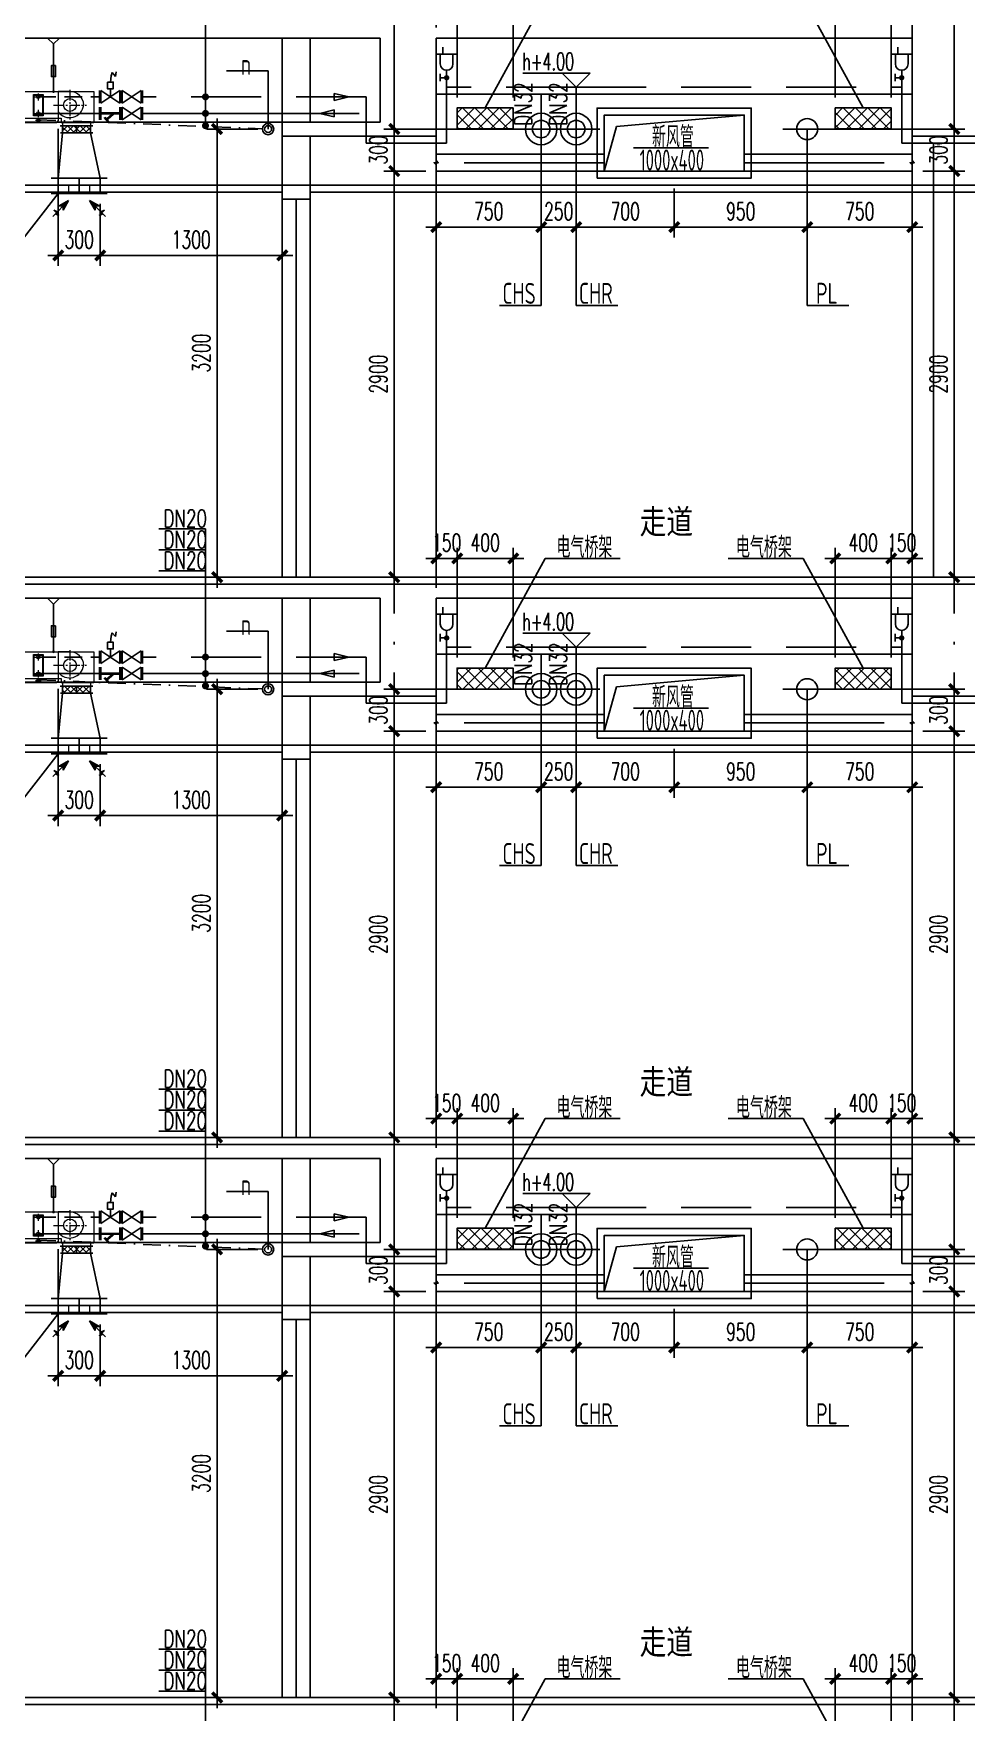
# Model space of a CAD drawing. Extents: x -345393 to -54719, y 203828 to 476815.
# Drawn here: x -246673 to -240010, y 236287 to 248275 of the extents above; entities that cross this region are included whole.
import ezdxf
from ezdxf.enums import TextEntityAlignment as Align

# ---------------------------------------------------------------- set-up
doc = ezdxf.new("R2010")
doc.units = 0
doc.header["$LTSCALE"] = 1000
doc.header["$MEASUREMENT"] = 0
for name, pattern in [('CENTER2', [1.125, 0.75, -0.125, 0.125, -0.125]), ('CHENG_DOTE', [1.42, 1, -0.2, 0.02, -0.2]), ('CONTINOUS', [0]), ('DASH', [0.35, 0.25, -0.1]), ('DASHDOT2', [0.5, 0.25, -0.125, 0, -0.125]), ('DASHED', [0.75, 0.5, -0.25]), ('DOTE', [2.42, 2, -0.2, 0.02, -0.2]), ('HIDDEN2', [0.1875, 0.125, -0.0625])]:
    doc.linetypes.add(name, pattern=pattern)
doc.layers.get('0').update_dxf_attribs({"color": 252, "linetype": 'CONTINUOUS'})
doc.layers.get('Defpoints').update_dxf_attribs({"color": 252, "linetype": 'CONTINUOUS'})
for name, color, linetype in [('A-卫生间', 252, 'CONTINUOUS'), ('A-外窗', 252, 'CONTINUOUS'), ('DIM_SYMB', 252, 'CONTINUOUS'), ('DOTE', 250, 'DOTE'), ('WALL', 252, 'CONTINUOUS'), ('暖通-水-水阀', 3, 'CONTINUOUS'), ('暖通-水-管道-供水', 1, 'CONTINUOUS'), ('暖通-水-管道-凝结水', 40, 'DASHDOT2'), ('暖通-水-管道-回水', 6, 'DASHED'), ('暖通-水-管道-立管', 6, 'CONTINUOUS'), ('暖通-水-管道-管径', 201, 'CONTINUOUS'), ('暖通-风-标注', 160, 'CONTINUOUS'), ('暖通-风-法兰', 2, 'CONTINUOUS'), ('暖通-风-管径', 201, 'CONTINUOUS'), ('暖通-风-装饰吊顶', 74, 'DASH'), ('暖通-风-说明', 3, 'CONTINUOUS'), ('暖通-风-轴线', 5, 'CHENG_DOTE'), ('暖通-风-风管', 4, 'CONTINUOUS')]:
    doc.layers.add(name, color=color, linetype=linetype)
doc.layers.add('暖通-水-设备', color=3, linetype='CONTINUOUS', lineweight=20)
doc.layers.add('暖通-风-风口', color=3, linetype='CONTINUOUS', lineweight=20)
doc.styles.add('HT', font='simhei.ttf')
doc.styles.add('HZ-ZGBZ', font='romanc.shx', dxfattribs={"width": 0.65, "bigfont": '0hztxt.shx'})
doc.styles.add('NT1', font='tjromans.shx', dxfattribs={"width": 0.7, "bigfont": 'hztxt.shx'})
doc.styles.add('NT4', font='tssdeng.shx', dxfattribs={"width": 0.65, "bigfont": 'tssdchn.shx'})
doc.dimstyles.new('暖-标注50', dxfattribs={"dimscale": 0.5, "dimtxt": 250, "dimasz": 1, "dimexe": 150, "dimexo": 150, "dimgap": 100, "dimtad": 1, "dimdec": 0, "dimdsep": 46, "dimtxsty": 'HZ-ZGBZ', "dimblk": '_DIMX', "dimcen": 0.09, "dimclrt": 7, "dimadec": 0, "dimazin": 0, "dimtfac": 1, "dimtdec": 0, "dimtix": 1, "dimtmove": 2, "dimatfit": 3, "dimldrblk": '_DIMX', "dimfxl": 0, "dimtolj": 1, "dimtzin": 0, "dimarcsym": 0})

# ---------------------------------------------------------------- blocks, each defined once
blk = doc.blocks.new('_DIMX')
blk.add_line((-150, 0), (150, 0))
at = {"const_width": 50}
blk.add_lwpolyline([(-70, -70), (70, 70)], dxfattribs=at)
blk = doc.blocks.new('*D314')
at = {"layer": 'Defpoints', "color": 0}
for p in [(-243647, 236527), (-243797, 236243), (-243647, 235744)]:
    blk.add_point(p, dxfattribs=at)
at = {"layer": '暖通-风-标注', "color": 0, "lineweight": -2}
for p, q in [((-243798, 236527), (-243798, 236527)), ((-243797, 236318), (-243797, 236602)), ((-243797, 236527), (-243647, 236527)), ((-243647, 235819), (-243647, 236602)), ((-243647, 236527), (-243646, 236527))]:
    blk.add_line(p, q, dxfattribs=at)
at = {"layer": '暖通-风-标注', "color": 0, "lineweight": -2, "xscale": 0.5, "yscale": 0.5, "zscale": 0.5}
blk.add_blockref('_DIMX', (-243797, 236527), dxfattribs=at)
at = {"layer": '暖通-风-标注', "color": 0, "lineweight": -2, "xscale": 0.5, "yscale": 0.5, "zscale": 0.5, "rotation": 180}
blk.add_blockref('_DIMX', (-243647, 236527), dxfattribs=at)
at = {"layer": '暖通-风-标注', "color": 7, "insert": (-243722, 236639), "char_height": 125, "attachment_point": 5, "style": 'HZ-ZGBZ'}
blk.add_mtext('\\A1;150', dxfattribs=at)
blk = doc.blocks.new('*D315')
at = {"layer": 'Defpoints', "color": 0}
for p in [(-243247, 236527), (-243647, 235744), (-243247, 235744)]:
    blk.add_point(p, dxfattribs=at)
at = {"layer": '暖通-风-标注', "color": 0, "lineweight": -2}
for p, q in [((-243647, 235819), (-243647, 236602)), ((-243647, 236527), (-243248, 236527)), ((-243247, 235819), (-243247, 236602))]:
    blk.add_line(p, q, dxfattribs=at)
at = {"layer": '暖通-风-标注', "color": 0, "lineweight": -2, "xscale": 0.5, "yscale": 0.5, "zscale": 0.5, "rotation": 180}
blk.add_blockref('_DIMX', (-243647, 236527), dxfattribs=at)
at = {"layer": '暖通-风-标注', "color": 0, "lineweight": -2, "xscale": 0.5, "yscale": 0.5, "zscale": 0.5}
blk.add_blockref('_DIMX', (-243247, 236527), dxfattribs=at)
at = {"layer": '暖通-风-标注', "color": 7, "insert": (-243447, 236639), "char_height": 125, "attachment_point": 5, "style": 'HZ-ZGBZ'}
blk.add_mtext('\\A1;400', dxfattribs=at)
blk = doc.blocks.new('*D316')
at = {"layer": 'Defpoints', "color": 0}
for p in [(-240547, 236527), (-240947, 235744), (-240547, 235744)]:
    blk.add_point(p, dxfattribs=at)
at = {"layer": '暖通-风-标注', "color": 0, "lineweight": -2}
for p, q in [((-240947, 235819), (-240947, 236602)), ((-240947, 236527), (-240548, 236527)), ((-240547, 235819), (-240547, 236602))]:
    blk.add_line(p, q, dxfattribs=at)
at = {"layer": '暖通-风-标注', "color": 0, "lineweight": -2, "xscale": 0.5, "yscale": 0.5, "zscale": 0.5, "rotation": 180}
blk.add_blockref('_DIMX', (-240947, 236527), dxfattribs=at)
at = {"layer": '暖通-风-标注', "color": 0, "lineweight": -2, "xscale": 0.5, "yscale": 0.5, "zscale": 0.5}
blk.add_blockref('_DIMX', (-240547, 236527), dxfattribs=at)
at = {"layer": '暖通-风-标注', "color": 7, "insert": (-240747, 236639), "char_height": 125, "attachment_point": 5, "style": 'HZ-ZGBZ'}
blk.add_mtext('\\A1;400', dxfattribs=at)
blk = doc.blocks.new('*D317')
at = {"layer": 'Defpoints', "color": 0}
for p in [(-240397, 236527), (-240397, 235843), (-240547, 235744)]:
    blk.add_point(p, dxfattribs=at)
at = {"layer": '暖通-风-标注', "color": 0, "lineweight": -2}
for p, q in [((-240548, 236527), (-240548, 236527)), ((-240547, 235819), (-240547, 236602)), ((-240547, 236527), (-240397, 236527)), ((-240397, 235918), (-240397, 236602)), ((-240397, 236527), (-240396, 236527))]:
    blk.add_line(p, q, dxfattribs=at)
at = {"layer": '暖通-风-标注', "color": 0, "lineweight": -2, "xscale": 0.5, "yscale": 0.5, "zscale": 0.5}
blk.add_blockref('_DIMX', (-240547, 236527), dxfattribs=at)
at = {"layer": '暖通-风-标注', "color": 0, "lineweight": -2, "xscale": 0.5, "yscale": 0.5, "zscale": 0.5, "rotation": 180}
blk.add_blockref('_DIMX', (-240397, 236527), dxfattribs=at)
at = {"layer": '暖通-风-标注', "color": 7, "insert": (-240472, 236639), "char_height": 125, "attachment_point": 5, "style": 'HZ-ZGBZ'}
blk.add_mtext('\\A1;150', dxfattribs=at)
blk = doc.blocks.new('管道DN125')
at = {"layer": '暖通-水-管道-立管', "color": 10}
for p, q in [((0, 168.75), (0, -168.75)), ((-168.75, 0), (168.75, 0))]:
    blk.add_line(p, q, dxfattribs=at)
at = {"layer": '暖通-水-管道-立管', "color": 251}
blk.add_circle((0, 0), 112.5, dxfattribs=at)
at = {"layer": '暖通-水-管道-立管', "color": 10}
blk.add_circle((0, 0), 62.5, dxfattribs=at)
blk = doc.blocks.new('截止阀1')
at = {"layer": '暖通-水-水阀'}
for p, q in [((100, 0), (-100, 0)), ((100, -20), (-100, -20)), ((100, -320), (-100, -20)), ((-100, -320), (100, -20)), ((-100, -320), (100, -320)), ((-100, -340), (100, -340))]:
    blk.add_line(p, q, dxfattribs=at)
blk = doc.blocks.new('除污器2')
at = {"layer": '暖通-水-水阀'}
for p, q in [((100, 340), (-100, 340)), ((100, 320), (-100, 320)), ((-100, 20), (100, 20)), ((-100, 0), (100, 0)), ((134, 145), (60, 80)), ((140, 137), (66, 73))]:
    blk.add_line(p, q, dxfattribs=at)
at = {"layer": '暖通-水-水阀', "const_width": 40}
for points in [[(0, 320), (0, 20)], [(0, 224), (97, 112)]]:
    blk.add_lwpolyline(points, dxfattribs=at)
blk = doc.blocks.new('dd')
at = {"layer": '暖通-水-水阀'}
for p, q in [((100, 0), (-100, 0)), ((-325, -86), (-400, -79)), ((-387, -139), (-325, -86)), ((-334, -157), (-387, -139)), ((-236, -170), (-334, -157)), ((0, -170), (-130, -170)), ((100, -20), (-100, -20)), ((100, -320), (-100, -20)), ((-100, -320), (100, -20)), ((-100, -320), (100, -320)), ((-100, -340), (100, -340))]:
    blk.add_line(p, q, dxfattribs=at)
blk.add_lwpolyline([(-236, -217), (-130, -217), (-130, -123), (-236, -123)], close=True, dxfattribs=at)
blk = doc.blocks.new('*D695')
at = {"layer": 'Defpoints', "color": 0}
for p in [(-246765, 243643), (-247014, 240393), (-246365, 240393)]:
    blk.add_point(p, dxfattribs=at)
at = {"layer": '暖通-风-标注', "color": 0, "lineweight": -2}
for p, q in [((-246840, 243643), (-247089, 243643)), ((-247014, 243642), (-247014, 240393)), ((-246440, 240393), (-247089, 240393))]:
    blk.add_line(p, q, dxfattribs=at)
at = {"layer": '暖通-风-标注', "color": 0, "lineweight": -2, "xscale": 0.5, "yscale": 0.5, "zscale": 0.5}
for p, rotation in [((-247014, 243643), 90), ((-247014, 240393), 270)]:
    blk.add_blockref('_DIMX', p, dxfattribs=dict(at, rotation=rotation))
at = {"layer": '暖通-风-标注', "color": 7, "insert": (-247126, 242018), "char_height": 125, "attachment_point": 5, "rotation": 90, "style": 'HZ-ZGBZ'}
blk.add_mtext('\\A1;3250', dxfattribs=at)
blk = doc.blocks.new('*D696')
at = {"layer": 'Defpoints', "color": 0}
for p in [(-244997, 243593), (-245362, 240393), (-244897, 240393)]:
    blk.add_point(p, dxfattribs=at)
at = {"layer": '暖通-风-标注', "color": 0, "lineweight": -2}
for p, q in [((-245072, 243593), (-245437, 243593)), ((-245362, 243592), (-245362, 240393)), ((-244972, 240393), (-245437, 240393))]:
    blk.add_line(p, q, dxfattribs=at)
at = {"layer": '暖通-风-标注', "color": 0, "lineweight": -2, "xscale": 0.5, "yscale": 0.5, "zscale": 0.5}
for p, rotation in [((-245362, 243593), 90), ((-245362, 240393), 270)]:
    blk.add_blockref('_DIMX', p, dxfattribs=dict(at, rotation=rotation))
at = {"layer": '暖通-风-标注', "color": 7, "insert": (-245475, 241993), "char_height": 125, "attachment_point": 5, "rotation": 90, "style": 'HZ-ZGBZ'}
blk.add_mtext('\\A1;3200', dxfattribs=at)
blk = doc.blocks.new('箭头')
at = {"color": 3, "linetype": 'CONTINOUS'}
for p, q in [((-317, 0), (381, 0)), ((32, 84), (381, 0)), ((32, 84), (32, -84)), ((32, -84), (381, 0))]:
    blk.add_line(p, q, dxfattribs=at)
blk = doc.blocks.new('*D697')
at = {"layer": 'Defpoints', "color": 0}
for p in [(-243647, 244527), (-243797, 244243), (-243647, 243744)]:
    blk.add_point(p, dxfattribs=at)
at = {"layer": '暖通-风-标注', "color": 0, "lineweight": -2}
for p, q in [((-243797, 244318), (-243797, 244602)), ((-243647, 243819), (-243647, 244602)), ((-243798, 244527), (-243798, 244527)), ((-243797, 244527), (-243647, 244527)), ((-243647, 244527), (-243646, 244527))]:
    blk.add_line(p, q, dxfattribs=at)
at = {"layer": '暖通-风-标注', "color": 0, "lineweight": -2, "xscale": 0.5, "yscale": 0.5, "zscale": 0.5}
blk.add_blockref('_DIMX', (-243797, 244527), dxfattribs=at)
at = {"layer": '暖通-风-标注', "color": 0, "lineweight": -2, "xscale": 0.5, "yscale": 0.5, "zscale": 0.5, "rotation": 180}
blk.add_blockref('_DIMX', (-243647, 244527), dxfattribs=at)
at = {"layer": '暖通-风-标注', "color": 7, "insert": (-243722, 244639), "char_height": 125, "attachment_point": 5, "style": 'HZ-ZGBZ'}
blk.add_mtext('\\A1;150', dxfattribs=at)
blk = doc.blocks.new('*D698')
at = {"layer": 'Defpoints', "color": 0}
for p in [(-243247, 244527), (-243647, 243744), (-243247, 243744)]:
    blk.add_point(p, dxfattribs=at)
at = {"layer": '暖通-风-标注', "color": 0, "lineweight": -2}
for p, q in [((-243647, 243819), (-243647, 244602)), ((-243247, 243819), (-243247, 244602)), ((-243647, 244527), (-243248, 244527))]:
    blk.add_line(p, q, dxfattribs=at)
at = {"layer": '暖通-风-标注', "color": 0, "lineweight": -2, "xscale": 0.5, "yscale": 0.5, "zscale": 0.5, "rotation": 180}
blk.add_blockref('_DIMX', (-243647, 244527), dxfattribs=at)
at = {"layer": '暖通-风-标注', "color": 0, "lineweight": -2, "xscale": 0.5, "yscale": 0.5, "zscale": 0.5}
blk.add_blockref('_DIMX', (-243247, 244527), dxfattribs=at)
at = {"layer": '暖通-风-标注', "color": 7, "insert": (-243447, 244639), "char_height": 125, "attachment_point": 5, "style": 'HZ-ZGBZ'}
blk.add_mtext('\\A1;400', dxfattribs=at)
blk = doc.blocks.new('*D699')
at = {"layer": 'Defpoints', "color": 0}
for p in [(-240547, 244527), (-240947, 243744), (-240547, 243744)]:
    blk.add_point(p, dxfattribs=at)
at = {"layer": '暖通-风-标注', "color": 0, "lineweight": -2}
for p, q in [((-240947, 243819), (-240947, 244602)), ((-240547, 243819), (-240547, 244602)), ((-240947, 244527), (-240548, 244527))]:
    blk.add_line(p, q, dxfattribs=at)
at = {"layer": '暖通-风-标注', "color": 0, "lineweight": -2, "xscale": 0.5, "yscale": 0.5, "zscale": 0.5, "rotation": 180}
blk.add_blockref('_DIMX', (-240947, 244527), dxfattribs=at)
at = {"layer": '暖通-风-标注', "color": 0, "lineweight": -2, "xscale": 0.5, "yscale": 0.5, "zscale": 0.5}
blk.add_blockref('_DIMX', (-240547, 244527), dxfattribs=at)
at = {"layer": '暖通-风-标注', "color": 7, "insert": (-240747, 244639), "char_height": 125, "attachment_point": 5, "style": 'HZ-ZGBZ'}
blk.add_mtext('\\A1;400', dxfattribs=at)
blk = doc.blocks.new('*D700')
at = {"layer": 'Defpoints', "color": 0}
for p in [(-240397, 244527), (-240397, 243843), (-240547, 243744)]:
    blk.add_point(p, dxfattribs=at)
at = {"layer": '暖通-风-标注', "color": 0, "lineweight": -2}
for p, q in [((-240547, 243819), (-240547, 244602)), ((-240397, 243918), (-240397, 244602)), ((-240548, 244527), (-240548, 244527)), ((-240547, 244527), (-240397, 244527)), ((-240397, 244527), (-240396, 244527))]:
    blk.add_line(p, q, dxfattribs=at)
at = {"layer": '暖通-风-标注', "color": 0, "lineweight": -2, "xscale": 0.5, "yscale": 0.5, "zscale": 0.5}
blk.add_blockref('_DIMX', (-240547, 244527), dxfattribs=at)
at = {"layer": '暖通-风-标注', "color": 0, "lineweight": -2, "xscale": 0.5, "yscale": 0.5, "zscale": 0.5, "rotation": 180}
blk.add_blockref('_DIMX', (-240397, 244527), dxfattribs=at)
at = {"layer": '暖通-风-标注', "color": 7, "insert": (-240472, 244639), "char_height": 125, "attachment_point": 5, "style": 'HZ-ZGBZ'}
blk.add_mtext('\\A1;150', dxfattribs=at)
blk = doc.blocks.new('*D701')
at = {"layer": 'Defpoints', "color": 0}
for p in [(-243047, 243424), (-243797, 243293), (-243047, 242893)]:
    blk.add_point(p, dxfattribs=at)
at = {"layer": '暖通-风-标注', "color": 0, "lineweight": -2}
for p, q in [((-243047, 243349), (-243047, 242818)), ((-243797, 243218), (-243797, 242818)), ((-243797, 242893), (-243048, 242893))]:
    blk.add_line(p, q, dxfattribs=at)
at = {"layer": '暖通-风-标注', "color": 0, "lineweight": -2, "xscale": 0.5, "yscale": 0.5, "zscale": 0.5, "rotation": 180}
blk.add_blockref('_DIMX', (-243797, 242893), dxfattribs=at)
at = {"layer": '暖通-风-标注', "color": 0, "lineweight": -2, "xscale": 0.5, "yscale": 0.5, "zscale": 0.5}
blk.add_blockref('_DIMX', (-243047, 242893), dxfattribs=at)
at = {"layer": '暖通-风-标注', "color": 7, "insert": (-243422, 243005), "char_height": 125, "attachment_point": 5, "style": 'HZ-ZGBZ'}
blk.add_mtext('\\A1;750', dxfattribs=at)
blk = doc.blocks.new('*D702')
at = {"layer": 'Defpoints', "color": 0}
for p in [(-243047, 243424), (-242797, 243424), (-242797, 242893)]:
    blk.add_point(p, dxfattribs=at)
at = {"layer": '暖通-风-标注', "color": 0, "lineweight": -2}
for p, q in [((-243047, 243349), (-243047, 242818)), ((-242797, 243349), (-242797, 242818)), ((-243048, 242893), (-243048, 242893)), ((-243047, 242893), (-242797, 242893)), ((-242797, 242893), (-242796, 242893))]:
    blk.add_line(p, q, dxfattribs=at)
at = {"layer": '暖通-风-标注', "color": 0, "lineweight": -2, "xscale": 0.5, "yscale": 0.5, "zscale": 0.5}
blk.add_blockref('_DIMX', (-243047, 242893), dxfattribs=at)
at = {"layer": '暖通-风-标注', "color": 0, "lineweight": -2, "xscale": 0.5, "yscale": 0.5, "zscale": 0.5, "rotation": 180}
blk.add_blockref('_DIMX', (-242797, 242893), dxfattribs=at)
at = {"layer": '暖通-风-标注', "color": 7, "insert": (-242922, 243005), "char_height": 125, "attachment_point": 5, "style": 'HZ-ZGBZ'}
blk.add_mtext('\\A1;250', dxfattribs=at)
blk = doc.blocks.new('*D703')
at = {"layer": 'Defpoints', "color": 0}
for p in [(-242797, 243424), (-242097, 243243), (-242097, 242893)]:
    blk.add_point(p, dxfattribs=at)
at = {"layer": '暖通-风-标注', "color": 0, "lineweight": -2}
for p, q in [((-242797, 243349), (-242797, 242818)), ((-242097, 243168), (-242097, 242818)), ((-242797, 242893), (-242098, 242893))]:
    blk.add_line(p, q, dxfattribs=at)
at = {"layer": '暖通-风-标注', "color": 0, "lineweight": -2, "xscale": 0.5, "yscale": 0.5, "zscale": 0.5, "rotation": 180}
blk.add_blockref('_DIMX', (-242797, 242893), dxfattribs=at)
at = {"layer": '暖通-风-标注', "color": 0, "lineweight": -2, "xscale": 0.5, "yscale": 0.5, "zscale": 0.5}
blk.add_blockref('_DIMX', (-242097, 242893), dxfattribs=at)
at = {"layer": '暖通-风-标注', "color": 7, "insert": (-242447, 243005), "char_height": 125, "attachment_point": 5, "style": 'HZ-ZGBZ'}
blk.add_mtext('\\A1;700', dxfattribs=at)
blk = doc.blocks.new('*D704')
at = {"layer": 'Defpoints', "color": 0}
for p in [(-241147, 243593), (-242097, 243243), (-241147, 242893)]:
    blk.add_point(p, dxfattribs=at)
at = {"layer": '暖通-风-标注', "color": 0, "lineweight": -2}
for p, q in [((-241147, 243518), (-241147, 242818)), ((-242097, 243168), (-242097, 242818)), ((-242097, 242893), (-241148, 242893))]:
    blk.add_line(p, q, dxfattribs=at)
at = {"layer": '暖通-风-标注', "color": 0, "lineweight": -2, "xscale": 0.5, "yscale": 0.5, "zscale": 0.5, "rotation": 180}
blk.add_blockref('_DIMX', (-242097, 242893), dxfattribs=at)
at = {"layer": '暖通-风-标注', "color": 0, "lineweight": -2, "xscale": 0.5, "yscale": 0.5, "zscale": 0.5}
blk.add_blockref('_DIMX', (-241147, 242893), dxfattribs=at)
at = {"layer": '暖通-风-标注', "color": 7, "insert": (-241622, 243005), "char_height": 125, "attachment_point": 5, "style": 'HZ-ZGBZ'}
blk.add_mtext('\\A1;950', dxfattribs=at)
blk = doc.blocks.new('*D706')
at = {"layer": 'Defpoints', "color": 0}
for p in [(-241147, 243593), (-240397, 243493), (-240397, 242893)]:
    blk.add_point(p, dxfattribs=at)
at = {"layer": '暖通-风-标注', "color": 0, "lineweight": -2}
for p, q in [((-241147, 243518), (-241147, 242818)), ((-240397, 243418), (-240397, 242818)), ((-241147, 242893), (-240398, 242893))]:
    blk.add_line(p, q, dxfattribs=at)
at = {"layer": '暖通-风-标注', "color": 0, "lineweight": -2, "xscale": 0.5, "yscale": 0.5, "zscale": 0.5, "rotation": 180}
blk.add_blockref('_DIMX', (-241147, 242893), dxfattribs=at)
at = {"layer": '暖通-风-标注', "color": 0, "lineweight": -2, "xscale": 0.5, "yscale": 0.5, "zscale": 0.5}
blk.add_blockref('_DIMX', (-240397, 242893), dxfattribs=at)
at = {"layer": '暖通-风-标注', "color": 7, "insert": (-240772, 243005), "char_height": 125, "attachment_point": 5, "style": 'HZ-ZGBZ'}
blk.add_mtext('\\A1;750', dxfattribs=at)
blk = doc.blocks.new('*D707')
at = {"layer": 'Defpoints', "color": 0}
for p in [(-243797, 243293), (-244097, 240393), (-243797, 240393)]:
    blk.add_point(p, dxfattribs=at)
at = {"layer": '暖通-风-标注', "color": 0, "lineweight": -2}
for p, q in [((-243872, 243293), (-244172, 243293)), ((-244097, 243292), (-244097, 240393)), ((-243872, 240393), (-244172, 240393))]:
    blk.add_line(p, q, dxfattribs=at)
at = {"layer": '暖通-风-标注', "color": 0, "lineweight": -2, "xscale": 0.5, "yscale": 0.5, "zscale": 0.5}
for p, rotation in [((-244097, 243293), 90), ((-244097, 240393), 270)]:
    blk.add_blockref('_DIMX', p, dxfattribs=dict(at, rotation=rotation))
at = {"layer": '暖通-风-标注', "color": 7, "insert": (-244210, 241843), "char_height": 125, "attachment_point": 5, "rotation": 90, "style": 'HZ-ZGBZ'}
blk.add_mtext('\\A1;2900', dxfattribs=at)
blk = doc.blocks.new('*D708')
at = {"layer": 'Defpoints', "color": 0}
for p in [(-242797, 243593), (-244097, 243293), (-243797, 243293)]:
    blk.add_point(p, dxfattribs=at)
at = {"layer": '暖通-风-标注', "color": 0, "lineweight": -2}
for p, q in [((-242872, 243593), (-244172, 243593)), ((-244097, 243593), (-244097, 243594)), ((-244097, 243593), (-244097, 243293)), ((-243872, 243293), (-244172, 243293)), ((-244097, 243292), (-244097, 243292))]:
    blk.add_line(p, q, dxfattribs=at)
at = {"layer": '暖通-风-标注', "color": 0, "lineweight": -2, "xscale": 0.5, "yscale": 0.5, "zscale": 0.5}
for p, rotation in [((-244097, 243593), 270), ((-244097, 243293), 90)]:
    blk.add_blockref('_DIMX', p, dxfattribs=dict(at, rotation=rotation))
at = {"layer": '暖通-风-标注', "color": 7, "insert": (-244210, 243443), "char_height": 125, "attachment_point": 5, "rotation": 90, "style": 'HZ-ZGBZ'}
blk.add_mtext('\\A1;300', dxfattribs=at)
blk = doc.blocks.new('*D709')
at = {"layer": 'Defpoints', "color": 0}
for p in [(-241397, 243593), (-240397, 243293), (-240097, 243293)]:
    blk.add_point(p, dxfattribs=at)
at = {"layer": '暖通-风-标注', "color": 0, "lineweight": -2}
for p, q in [((-241322, 243593), (-240022, 243593)), ((-240097, 243593), (-240097, 243594)), ((-240097, 243593), (-240097, 243293)), ((-240322, 243293), (-240022, 243293)), ((-240097, 243292), (-240097, 243292))]:
    blk.add_line(p, q, dxfattribs=at)
at = {"layer": '暖通-风-标注', "color": 0, "lineweight": -2, "xscale": 0.5, "yscale": 0.5, "zscale": 0.5}
for p, rotation in [((-240097, 243593), 270), ((-240097, 243293), 90)]:
    blk.add_blockref('_DIMX', p, dxfattribs=dict(at, rotation=rotation))
at = {"layer": '暖通-风-标注', "color": 7, "insert": (-240210, 243443), "char_height": 125, "attachment_point": 5, "rotation": 90, "style": 'HZ-ZGBZ'}
blk.add_mtext('\\A1;300', dxfattribs=at)
blk = doc.blocks.new('*D710')
at = {"layer": 'Defpoints', "color": 0}
for p in [(-240397, 243293), (-240397, 240393), (-240097, 240393)]:
    blk.add_point(p, dxfattribs=at)
at = {"layer": '暖通-风-标注', "color": 0, "lineweight": -2}
for p, q in [((-240322, 243293), (-240022, 243293)), ((-240097, 243292), (-240097, 240393)), ((-240322, 240393), (-240022, 240393))]:
    blk.add_line(p, q, dxfattribs=at)
at = {"layer": '暖通-风-标注', "color": 0, "lineweight": -2, "xscale": 0.5, "yscale": 0.5, "zscale": 0.5}
for p, rotation in [((-240097, 243293), 90), ((-240097, 240393), 270)]:
    blk.add_blockref('_DIMX', p, dxfattribs=dict(at, rotation=rotation))
at = {"layer": '暖通-风-标注', "color": 7, "insert": (-240210, 241843), "char_height": 125, "attachment_point": 5, "rotation": 90, "style": 'HZ-ZGBZ'}
blk.add_mtext('\\A1;2900', dxfattribs=at)
blk = doc.blocks.new('自动排气阀')
for p, q in [((69, 746), (69, 616)), ((-189, 616), (0, 616)), ((-118, 431), (-118, 616)), ((189, 616), (0, 616)), ((0, 314), (0, 0)), ((118, 431), (118, 616)), ((120, 174), (-25, 174)), ((120, 248), (120, 109))]:
    blk.add_line(p, q)
at = {"const_width": 50}
blk.add_lwpolyline([(0, 199, 1), (0, 149, 1)], format="xyb", close=True, dxfattribs=at)
blk.add_arc((0, 431), 118, 180, 0)
blk = doc.blocks.new('fg_baiy01')
for p, q in [((0.5, 0.5), (-0.5, 0.5)), ((-0.5, 0.5), (-0.5, -0.5)), ((0.5, -0.5), (0.5, 0.5)), ((-0.5, 0.25), (0.5, 0.25)), ((-0.5, 0), (0.5, 0)), ((-0.5, -0.25), (0.5, -0.25)), ((-0.5, -0.5), (0.5, -0.5))]:
    blk.add_line(p, q)
blk = doc.blocks.new('A$C76E60354')
at = {"layer": '暖通-风-说明', "color": 95}
for p, q in [((-113, -113), (0, 0)), ((0, 0), (-68, -39)), ((0, 0), (-39, -68)), ((-106, -69), (-81, -81)), ((-69, -106), (-106, -69)), ((-106, -69), (-81, -81)), ((-69, -106), (-94, -94)), ((-40, -39), (-68, -39)), ((-39, -68), (-40, -39))]:
    blk.add_line(p, q, dxfattribs=at)
for points in [[(-68, -39), (-40, -39), (0, 0)], [(-39, -68), (-40, -39), (0, 0)]]:
    blk.add_solid(points, dxfattribs=at)
blk = doc.blocks.new('风机盘管2')
h = blk.add_hatch()
h.set_pattern_fill('ANSI37', color=95, scale=5, style=0)
h.set_pattern_definition([(45, (-10574485.771, -16627846.545), (-11.225320151, 11.225320151), []), (135, (-10574485.771, -16627846.545), (-11.225320151, -11.225320151), [])])
h.paths.add_polyline_path([(-167, -15), (-237, -15), (-237, -75), (-167, -75)])
h.paths.add_polyline_path([(-237, -75), (-237, -135), (-167, -135), (-167, -75)])
for p, q in [((-142, 0), (141, 0)), ((-142, -210), (-142, 0)), ((141, 0), (141, -210)), ((141, 0), (396, 0)), ((226, 0), (141, 0)), ((396, 0), (396, -220)), ((-142, -190), (141, -190)), ((-142, -190), (141, -190)), ((-132, -220), (131, -220)), ((141, -190), (163, -190)), ((163, -190), (163, -220)), ((163, -220), (396, -220)), ((173, -220), (173, -245)), ((373, -220), (373, -245)), ((157, -245), (390, -245))]:
    blk.add_line(p, q)
at = {"color": 3, "linetype": 'CENTER2', "ltscale": 0.1}
for p, q in [((226, 12), (226, -203)), ((-25, -38), (25, -38)), ((0, -13), (0, -63)), ((109, -96), (343, -96)), ((-25, -156), (25, -156)), ((-20, -205), (20, -205)), ((0, -131), (0, -181)), ((0, -185), (0, -225))]:
    blk.add_line(p, q, dxfattribs=at)
for points in [[(-35, -20), (35, -20), (35, -173), (-35, -173)], [(-30, -25), (30, -25), (30, -168), (-30, -168)]]:
    blk.add_lwpolyline(points, close=True)
for centre, radius in [((0, -38), 12.5), ((226, -96), 45.7), ((0, -156), 12.5), ((0, -205), 10)]:
    blk.add_circle(centre, radius)
for centre, radius, start, end in [((226, -99), 98.9, 1.8115, 90), ((223, -84), 102, 216.3406, 353.3695), ((-132, -210), 10, 180, 270), ((131, -210), 10, 270, 0)]:
    blk.add_arc(centre, radius, start, end)
at = {"layer": '暖通-水-设备'}
for p, q in [((-237, -160), (-237, 10)), ((-167, -160), (-167, 10))]:
    blk.add_line(p, q, dxfattribs=at)
at = {"layer": '暖通-风-轴线'}
blk.add_line((-142, -75), (-237, -75), dxfattribs=at)
at = {"layer": '暖通-风-风管'}
for p, q in [((-142, -15), (-237, -15)), ((-142, -135), (-237, -135))]:
    blk.add_line(p, q, dxfattribs=at)
blk = doc.blocks.new('A$C5A12350D')
at = {"layer": '暖通-风-标注'}
h = blk.add_hatch(dxfattribs=at)
h.set_pattern_fill('ANSI37', color=256, scale=250, style=0)
h.set_pattern_definition([(45, (-633792.043, -274273.086), (-22.0970869, 22.0970869), []), (135, (-633792.043, -274273.086), (-22.0970869, -22.0970869), [])])
h.paths.add_polyline_path([(200, -50), (200, 0), (100, 0), (100, -50)])
h.paths.add_polyline_path([(100, -50), (100, 0), (0, 0), (0, -50)])
at = {"layer": '暖通-风-法兰'}
for p, q in [((-16, 0), (216, 0)), ((-16, -50), (216, -50))]:
    blk.add_line(p, q, dxfattribs=at)
at = {"layer": '暖通-风-轴线'}
blk.add_line((100, 0), (100, -50), dxfattribs=at)
at = {"layer": '暖通-风-风管'}
for p, q in [((0, 0), (0, -50)), ((200, 0), (200, -50))]:
    blk.add_line(p, q, dxfattribs=at)
blk = doc.blocks.new('*D717')
at = {"layer": 'Defpoints', "color": 0}
for p in [(-246497, 243670), (-246197, 243133), (-246197, 242691)]:
    blk.add_point(p, dxfattribs=at)
at = {"layer": '暖通-风-标注', "color": 0, "lineweight": -2}
for p, q in [((-246497, 243595), (-246497, 242616)), ((-246197, 243058), (-246197, 242616)), ((-246498, 242691), (-246498, 242691)), ((-246497, 242691), (-246197, 242691)), ((-246197, 242691), (-246196, 242691))]:
    blk.add_line(p, q, dxfattribs=at)
at = {"layer": '暖通-风-标注', "color": 0, "lineweight": -2, "xscale": 0.5, "yscale": 0.5, "zscale": 0.5}
blk.add_blockref('_DIMX', (-246497, 242691), dxfattribs=at)
at = {"layer": '暖通-风-标注', "color": 0, "lineweight": -2, "xscale": 0.5, "yscale": 0.5, "zscale": 0.5, "rotation": 180}
blk.add_blockref('_DIMX', (-246197, 242691), dxfattribs=at)
at = {"layer": '暖通-风-标注', "color": 7, "insert": (-246347, 242803), "char_height": 125, "attachment_point": 5, "style": 'HZ-ZGBZ'}
blk.add_mtext('\\A1;300', dxfattribs=at)
blk = doc.blocks.new('*D718')
at = {"layer": 'Defpoints', "color": 0}
for p in [(-246197, 243133), (-244897, 243143), (-244897, 242691)]:
    blk.add_point(p, dxfattribs=at)
at = {"layer": '暖通-风-标注', "color": 0, "lineweight": -2}
for p, q in [((-246197, 243058), (-246197, 242616)), ((-244897, 243068), (-244897, 242616)), ((-246197, 242691), (-244898, 242691))]:
    blk.add_line(p, q, dxfattribs=at)
at = {"layer": '暖通-风-标注', "color": 0, "lineweight": -2, "xscale": 0.5, "yscale": 0.5, "zscale": 0.5, "rotation": 180}
blk.add_blockref('_DIMX', (-246197, 242691), dxfattribs=at)
at = {"layer": '暖通-风-标注', "color": 0, "lineweight": -2, "xscale": 0.5, "yscale": 0.5, "zscale": 0.5}
blk.add_blockref('_DIMX', (-244897, 242691), dxfattribs=at)
at = {"layer": '暖通-风-标注', "color": 7, "insert": (-245547, 242803), "char_height": 125, "attachment_point": 5, "style": 'HZ-ZGBZ'}
blk.add_mtext('\\A1;1300', dxfattribs=at)
blk = doc.blocks.new('1-1剖面2~4F')
at = {"layer": '暖通-风-标注'}
h = blk.add_hatch(dxfattribs=at)
h.set_pattern_fill('ANSI37', color=256, scale=500, style=0)
h.set_pattern_definition([(45, (-468205.47, -133562.27), (-44.194174, 44.194174), []), (135, (-468205.47, -133562.27), (-44.194174, -44.194174), [])])
h.paths.add_polyline_path([(550, 3201.1), (550, 3351.1), (150, 3351.1), (150, 3201.1)])
h = blk.add_hatch(dxfattribs=at)
h.set_pattern_fill('ANSI37', color=256, scale=500, style=0)
h.set_pattern_definition([(135, (471605.47, -133562.27), (44.194174, 44.194174), []), (45, (471605.47, -133562.27), (44.194174, -44.194174), [])])
h.paths.add_polyline_path([(2850, 3201.1), (2850, 3351.1), (3250, 3351.1), (3250, 3201.1)])
at = {"layer": '暖通-水-管道-供水'}
for p, q in [((750, 3262.5), (750, 3450)), ((-2841.5, 3312), (-2403.6, 3312)), ((-2097.6, 3312), (-550, 3312))]:
    blk.add_line(p, q, dxfattribs=at)
at = {"layer": '暖通-水-管道-凝结水', "ltscale": 0.5}
blk.add_line((-2841.5, 3267.2), (-1239.9, 3202.2), dxfattribs=at)
at = {"layer": '暖通-水-管道-回水', "linetype": 'HIDDEN2'}
blk.add_line((-2841.5, 3430), (-2403.6, 3430), dxfattribs=at)
at = {"layer": '暖通-水-管道-回水'}
for points in [[(1000, 3300), (1000, 3500), (75, 3500), (75, 3100), (0, 3100)], [(1000, 3500), (3325, 3500), (3325, 3100), (3400, 3100)], [(0, 3100), (-500, 3100), (-500, 3430), (-2097.6, 3430)], [(3400, 3100), (3900, 3100), (3900, 3430), (5497.6, 3430)]]:
    blk.add_lwpolyline(points, dxfattribs=at)
at = {"layer": '暖通-水-管道-立管', "color": 3}
for centre, radius in [((-1200, 3200), 40), ((2650, 3200), 75), ((-1200, 3200), 25)]:
    blk.add_circle(centre, radius, dxfattribs=at)
at = {"layer": '暖通-水-管道-管径'}
for p, q in [((-1980.5, 4345.4), (-1647.6, 4345.4)), ((-1647.6, 4345.4), (-1647.6, 3224.2)), ((-1980.5, 4195.4), (-1647.6, 4195.4)), ((-1980.5, 4045.4), (-1647.6, 4045.4))]:
    blk.add_line(p, q, dxfattribs=at)
at = {"layer": '暖通-水-管道-管径', "const_width": 25}
for points in [[(-1660.1, 3430, 1), (-1635.1, 3430, 1)], [(-1660.1, 3312, 1), (-1635.1, 3312, 1)], [(-1660.1, 3224.2, 1), (-1635.1, 3224.2, 1)]]:
    blk.add_lwpolyline(points, format="xyb", close=True, dxfattribs=at)
at = {"layer": '暖通-风-标注', "const_width": 10}
blk.add_lwpolyline([(-2728.2, 3467.8, -1), (-2738.2, 3467.8, -1)], format="xyb", close=True, dxfattribs=at)
at = {"layer": '暖通-风-标注'}
for points in [[(550, 3201.1), (150, 3201.1), (150, 3351.1), (550, 3351.1)], [(2850, 3201.1), (3250, 3201.1), (3250, 3351.1), (2850, 3351.1)]]:
    blk.add_lwpolyline(points, close=True, dxfattribs=at)
at = {"layer": '暖通-风-法兰'}
for p, q in [((1287.9, 3218.4), (2200, 3300)), ((1200, 2900), (1287.9, 3218.4)), ((-2350, 2850), (-2750, 2850)), ((-2750, 2740), (-2350, 2740))]:
    blk.add_line(p, q, dxfattribs=at)
blk.add_lwpolyline([(1150, 2850), (2250, 2850), (2250, 3350), (1150, 3350)], close=True, dxfattribs=at)
at = {"layer": '暖通-风-管径'}
for points in [[(0, 3070), (0, 2975), (15, 2960), (-15, 2960), (0, 2945), (0, 2850)], [(3400, 3070), (3400, 2975), (3415, 2960), (3385, 2960), (3400, 2945), (3400, 2850)]]:
    blk.add_lwpolyline(points, dxfattribs=at)
at = {"layer": '暖通-风-装饰吊顶', "linetype": 'ByBlock'}
for p, q in [((-900, 2800), (4300, 2800)), ((-900, 2750), (4300, 2750))]:
    blk.add_line(p, q, dxfattribs=at)
for points in [[(-9800, 3200), (-9550, 3200), (-9550, 2800), (-1100, 2800)], [(-9800, 3150), (-9600, 3150), (-9600, 2750), (-1100, 2750)]]:
    blk.add_lwpolyline(points, dxfattribs=at)
at = {"layer": '暖通-风-说明'}
for p, q in [((350, 3351.1), (778.4, 4134.1)), ((1313.7, 4134.1), (778.4, 4134.1)), ((2086.3, 4134.1), (2621.6, 4134.1)), ((3050, 3351.1), (2621.6, 4134.1)), ((-2733.2, 3807.6), (-2733.2, 3467.8)), ((-2718.2, 3653.1), (-2748.2, 3653.1)), ((-2748.2, 3574.6), (-2748.2, 3653.1)), ((-2718.2, 3574.6), (-2718.2, 3653.1)), ((-1498.3, 3615), (-1200, 3615)), ((-1200, 3200), (-1200, 3615)), ((1100, 3600), (619.7, 3600)), ((1000, 3500), (900, 3600)), ((1000, 3500), (1100, 3600)), ((-2718.2, 3574.6), (-2748.2, 3574.6)), ((750, 3200), (750, 1940.8)), ((1000, 3200), (1000, 1940.8)), ((2650, 3200), (2650, 1940.8)), ((1945.8, 3066.3), (1410.5, 3066.3)), ((-3753.6, 1383.8), (-2700, 2740)), ((451.7, 1940.8), (750, 1940.8)), ((1000, 1940.8), (1298.3, 1940.8)), ((2650, 1940.8), (2948.3, 1940.8))]:
    blk.add_line(p, q, dxfattribs=at)
blk.add_lwpolyline([(-2692.9, 3847.8), (-2733.2, 3807.6), (-2773.4, 3847.8)], dxfattribs=at)
blk.add_lwpolyline([(-2718.2, 3653.1), (-2748.2, 3653.1), (-2748.2, 3574.6), (-2718.2, 3574.6)], close=True, dxfattribs=at)
at = {"layer": '暖通-风-轴线'}
for p, q in [((1200, 2960), (0, 2960)), ((2200, 2960), (3400, 2960)), ((-2550, 2740), (-2550, 2850))]:
    blk.add_line(p, q, dxfattribs=at)
at = {"layer": '暖通-风-风管'}
for p, q in [((-2700, 2850), (-2668.1, 3172.8)), ((-2468.1, 3172.8), (-2400, 2850)), ((1200, 3020), (0, 3020)), ((2200, 3020), (3400, 3020)), ((1200, 2900), (0, 2900)), ((2200, 2900), (3400, 2900)), ((-2700, 2740), (-2700, 2850)), ((-2400, 2740), (-2400, 2850))]:
    blk.add_line(p, q, dxfattribs=at)
blk.add_lwpolyline([(1200, 2900), (2200, 2900), (2200, 3300), (1200, 3300)], close=True, dxfattribs=at)
at = {"layer": '暖通-水-水阀'}
for name, p, xscale, yscale, zscale in [('自动排气阀', (75, 3500), -0.3829787231516093, 0.3829787231516093, 0.3829787234033265), ('自动排气阀', (3325, 3500), -0.3829787231516093, 0.3829787231516093, 0.3829787234033265), ('箭头', (-737.5, 3430), 0.2976190475746989, 0.2976190476329066, 0.2976190476190476), ('箭头', (-718.6, 3312), -0.2976190475746989, 0.2976190476329066, 0.2976190476190476)]:
    blk.add_blockref(name, p, dxfattribs=dict(at, xscale=xscale, yscale=yscale, zscale=zscale))
at = {"layer": '暖通-水-水阀', "yscale": 0.4500000011175871, "zscale": 0.45, "rotation": 270}
for name, p, xscale in [('dd', (-2250.6, 3430), 0.4500000011175871), ('截止阀1', (-2097.6, 3430), -0.4500000011175871), ('截止阀1', (-2097.6, 3312), -0.4500000011175871)]:
    blk.add_blockref(name, p, dxfattribs=dict(at, xscale=xscale))
at = {"layer": '暖通-水-管道-供水', "xscale": 0.4500000011175871, "yscale": 0.4500000011175871, "zscale": 0.45, "rotation": 270}
blk.add_blockref('除污器2', (-2403.6, 3312), dxfattribs=at)
at = {"layer": '暖通-水-管道-立管'}
for p in [(750, 3200), (1000, 3200)]:
    blk.add_blockref('管道DN125', p, dxfattribs=at)
at = {"layer": '暖通-水-设备'}
blk.add_blockref('风机盘管2', (-2841.5, 3467.8), dxfattribs=at)
at = {"layer": '暖通-风-标注'}
blk.add_blockref('A$C5A12350D', (-2668.1, 3222.8), dxfattribs=at)
at = {"layer": '暖通-风-说明'}
blk.add_blockref('A$C76E60354', (-2625, 2690), dxfattribs=at)
at = {"layer": '暖通-风-说明', "xscale": -1}
blk.add_blockref('A$C76E60354', (-2475, 2690), dxfattribs=at)
at = {"layer": '暖通-风-风口', "xscale": 60, "yscale": 300, "zscale": 60, "rotation": 270}
blk.add_blockref('fg_baiy01', (-2550, 2770), dxfattribs=at)
at = {"layer": '暖通-水-管道-管径', "style": 'NT1', "width": 0.7}
for p in [(-1947.7, 4357.5), (-1947.7, 4207.5), (-1947.7, 4057.5)]:
    blk.add_text('DN20', height=125, dxfattribs=at).set_placement(p)
for p in [(684, 3222.8), (934, 3222.8)]:
    blk.add_text('DN32', height=125, rotation=90, dxfattribs=at).set_placement(p)
at = {"layer": '暖通-风-说明'}
for s, height, style, width, p in [('电气桥架', 150, 'NT4', 0.7, (1059, 4220.5)), ('电气桥架', 150, 'NT4', 0.7, (2341, 4220.5)), ('h+4.00', 125, 'HZ-ZGBZ', 0.6, (800.1, 3682.3)), ('n', 150, 'NT4', 0.7, (-1357.8, 3662)), ('新风管', 150, 'NT4', 0.7, (1691.1, 3152.8)), ('1000x400', 150, 'NT4', 0.6, (1683.6, 2979.4)), ('CHS', 150, 'NT4', 0.7, (592.2, 2027.3)), ('CHR', 150, 'NT4', 0.7, (1140.5, 2027.3)), ('PL', 150, 'NT4', 0.7, (2790.5, 2027.3))]:
    blk.add_text(s, height=height, dxfattribs=dict(at, style=style, width=width)).set_placement(p, align=Align.MIDDLE)
at = {"layer": '暖通-风-说明', "style": 'HT', "width": 0.8}
blk.add_text('走道', height=175, dxfattribs=at).set_placement((1453, 309.4))
at = {"layer": '暖通-风-标注'}
for base, p1, p2, picture, middle in [((150, 4134.1), (0, 3850), (150, 3351.1), '*D697', (75, 4246.6)), ((550, 4134.1), (150, 3351.1), (550, 3351.1), '*D698', (350, 4246.6)), ((3250, 4134.1), (2850, 3351.1), (3250, 3351.1), '*D699', (3050, 4246.6)), ((3400, 4134.1), (3250, 3351.1), (3400, 3450), '*D700', (3325, 4246.6)), ((-2400, 2298.2), (-2700, 3277.8), (-2400, 2740), '*D717', (-2550, 2410.7)), ((2650, 2500.1), (1700, 2850), (2650, 3200), '*D704', (2175, 2612.6)), ((3400, 2500.1), (2650, 3200), (3400, 3100), '*D706', (3025, 2612.6)), ((750, 2500.1), (0, 2900), (750, 3031.2), '*D701', (375, 2612.6)), ((1000, 2500.1), (750, 3031.2), (1000, 3031.2), '*D702', (875, 2612.6)), ((1700, 2500.1), (1000, 3031.2), (1700, 2850), '*D703', (1350, 2612.6)), ((-1100, 2298.2), (-2400, 2740), (-1100, 2750), '*D718', (-1750, 2410.7))]:
    dim = blk.add_linear_dim(base=base, p1=p1, p2=p2, dimstyle='暖-标注50', dxfattribs=at)
    dim.commit()
    dim.dimension.update_dxf_attribs({"geometry": picture, "text_midpoint": middle, "insert": (243797.4, -240392.5)})
for base, p1, p2, picture, middle in [((-3216.4, 0), (-2967.9, 3250), (-2567.9, 0), '*D695', (-3328.9, 1625)), ((-1565.1, 0), (-1200, 3200), (-1100, 0), '*D696', (-1677.6, 1600)), ((-300, 2900), (1000, 3200), (0, 2900), '*D708', (-412.5, 3050)), ((3700, 2900), (2400, 3200), (3400, 2900), '*D709', (3587.5, 3050)), ((-300, 0), (0, 2900), (0, 0), '*D707', (-412.5, 1450)), ((3700, 0), (3400, 2900), (3400, 0), '*D710', (3587.5, 1450))]:
    dim = blk.add_linear_dim(base=base, p1=p1, p2=p2, angle=90, dimstyle='暖-标注50', dxfattribs=at)
    dim.commit()
    dim.dimension.update_dxf_attribs({"geometry": picture, "text_midpoint": middle, "insert": (243797.4, -240392.5)})

msp = doc.modelspace()

# ---------------------------------------------------------------- linework, layer by layer
at = {"layer": 'A-卫生间', "color": 251}
for p, q in [((-243797.38029, 247842.5295), (-240397.37346, 247842.5295)), ((-253597.37327, 247642.5295), (-244897.38029, 247642.5295)), ((-243797.38029, 243842.5295), (-240397.37346, 243842.5295)), ((-253597.37327, 243642.5295), (-244897.38029, 243642.5295)), ((-243797.38029, 239842.5295), (-240397.37346, 239842.5295)), ((-253597.37327, 239642.5295), (-244897.38029, 239642.5295))]:
    msp.add_line(p, q, dxfattribs=at)
at = {"layer": 'A-卫生间'}
for p, q in [((-243797.38029, 247542.5295), (-243797.38029, 244392.5295)), ((-240397.37346, 247542.5295), (-240397.37346, 244392.5295)), ((-253847.37011, 244392.5295), (-230347.38365, 244392.5295)), ((-243797.38029, 243542.5295), (-243797.38029, 240392.5295)), ((-240397.37346, 243542.5295), (-240397.37346, 240392.5295)), ((-253847.37011, 240392.5295), (-230347.38365, 240392.5295)), ((-243797.38029, 239542.5295), (-243797.38029, 236392.5295)), ((-240397.37346, 239542.5295), (-240397.37346, 236392.5295)), ((-253997.37041, 236392.5295), (-230197.38334, 236392.5295))]:
    msp.add_line(p, q, dxfattribs=at)
at = {"layer": 'A-外窗'}
for p, q in [((-244897.38029, 247092.5295), (-244897.38029, 244392.5295)), ((-244797.38029, 247092.5295), (-244797.38029, 244392.5295)), ((-244697.38029, 247092.5295), (-244697.38029, 244392.5295)), ((-244897.38029, 243092.5295), (-244897.38029, 240392.5295)), ((-244797.38029, 243092.5295), (-244797.38029, 240392.5295)), ((-244697.38029, 243092.5295), (-244697.38029, 240392.5295)), ((-244897.38029, 239092.5295), (-244897.38029, 236392.5295)), ((-244797.38029, 239092.5295), (-244797.38029, 236392.5295)), ((-244697.38029, 239092.5295), (-244697.38029, 236392.5295))]:
    msp.add_line(p, q, dxfattribs=at)
at = {"layer": 'DIM_SYMB'}
msp.add_line((-240244.80135, 247492.5295), (-240244.80135, 244392.5295), dxfattribs=at)
at = {"layer": 'DOTE'}
for p, q in [((-244097.38334, 253392.5295), (-244097.38334, 230392.5295)), ((-240097.38334, 253392.5295), (-240097.38334, 230392.5295)), ((-227827.38029, 244392.5295), (-254097.38334, 244392.5295)), ((-227827.38029, 240392.5295), (-254097.38334, 240392.5295)), ((-227827.38029, 236392.5295), (-254097.38334, 236392.5295))]:
    msp.add_line(p, q, dxfattribs=at)
at = {"layer": 'WALL'}
for p, q in [((-244197.38029, 248242.5295), (-253997.37041, 248242.5295)), ((-244897.38029, 248242.5295), (-244897.38029, 247092.5295)), ((-244697.38029, 248242.5295), (-244697.38029, 247642.5295)), ((-244197.38029, 248242.5295), (-244197.38029, 247642.5295)), ((-240397.37346, 248242.5295), (-243797.38029, 248242.5295)), ((-243797.38029, 248242.5295), (-243797.38029, 247542.5295)), ((-240397.37346, 248242.5295), (-240397.37346, 247542.5295)), ((-244897.38029, 247642.5295), (-244197.38029, 247642.5295)), ((-244897.38029, 247542.5295), (-243797.38029, 247542.5295)), ((-244697.38029, 247542.5295), (-244697.38029, 247092.5295)), ((-239297.37346, 247542.5295), (-240397.37346, 247542.5295)), ((-244897.38029, 247192.5295), (-244697.38029, 247192.5295)), ((-244897.38029, 247092.5295), (-244697.38029, 247092.5295)), ((-253847.37021, 244342.5295), (-230347.38354, 244342.5295)), ((-253597.37327, 244242.5295), (-244197.38029, 244242.5295)), ((-244897.38029, 244242.5295), (-244897.38029, 243092.5295)), ((-244697.38029, 244242.5295), (-244697.38029, 243642.5295)), ((-244197.38029, 244242.5295), (-244197.38029, 243642.5295)), ((-243797.38029, 244242.5295), (-240397.37346, 244242.5295)), ((-243797.38029, 244242.5295), (-243797.38029, 243542.5295)), ((-240397.37346, 244242.5295), (-240397.37346, 243542.5295)), ((-244897.38029, 243642.5295), (-244197.38029, 243642.5295)), ((-244897.38029, 243542.5295), (-243797.38029, 243542.5295)), ((-244697.38029, 243542.5295), (-244697.38029, 243092.5295)), ((-239297.37346, 243542.5295), (-240397.37346, 243542.5295)), ((-244897.38029, 243192.5295), (-244697.38029, 243192.5295)), ((-244897.38029, 243092.5295), (-244697.38029, 243092.5295)), ((-253847.37021, 240342.5295), (-230347.38354, 240342.5295)), ((-253597.37327, 240242.5295), (-244197.38029, 240242.5295)), ((-244897.38029, 240242.5295), (-244897.38029, 239092.5295)), ((-244697.38029, 240242.5295), (-244697.38029, 239642.5295)), ((-244197.38029, 240242.5295), (-244197.38029, 239642.5295)), ((-243797.38029, 240242.5295), (-240397.37346, 240242.5295)), ((-243797.38029, 240242.5295), (-243797.38029, 239542.5295)), ((-240397.37346, 240242.5295), (-240397.37346, 239542.5295)), ((-244897.38029, 239642.5295), (-244197.38029, 239642.5295)), ((-244897.38029, 239542.5295), (-243797.38029, 239542.5295)), ((-244697.38029, 239542.5295), (-244697.38029, 239092.5295)), ((-239297.37346, 239542.5295), (-240397.37346, 239542.5295)), ((-244897.38029, 239192.5295), (-244697.38029, 239192.5295)), ((-244897.38029, 239092.5295), (-244697.38029, 239092.5295)), ((-254397.37041, 236342.5295), (-229797.38334, 236342.5295))]:
    msp.add_line(p, q, dxfattribs=at)
at = {"layer": '暖通-水-管道-管径'}
for p, q in [((-245777.87083, 236737.92302), (-245444.98263, 236737.92302)), ((-245444.98263, 236737.92302), (-245444.98263, 235616.74086)), ((-245777.87083, 236587.92302), (-245444.98263, 236587.92302)), ((-245777.87083, 236437.92302), (-245444.98263, 236437.92302))]:
    msp.add_line(p, q, dxfattribs=at)
at = {"layer": '暖通-风-说明'}
for p, q in [((-243447.38029, 235743.64242), (-243018.93695, 236526.5843)), ((-242483.64568, 236526.5843), (-243018.93695, 236526.5843)), ((-241711.1149, 236526.5843), (-241175.82363, 236526.5843)), ((-240747.38029, 235743.64242), (-241175.82363, 236526.5843))]:
    msp.add_line(p, q, dxfattribs=at)

# ---------------------------------------------------------------- block references
at = {"layer": '暖通-风-标注'}
for p in [(-243797.38029, 244392.5295), (-243797.38029, 240392.5295), (-243797.38029, 236392.5295)]:
    msp.add_blockref('1-1剖面2~4F', p, dxfattribs=at)

# ---------------------------------------------------------------- texts
at = {"layer": '暖通-水-管道-管径', "style": 'NT1', "width": 0.7}
for p in [(-245745.10856, 236750.00064), (-245745.10856, 236600.00064), (-245745.10856, 236450.00064)]:
    msp.add_text('DN20', height=125, dxfattribs=at).set_placement(p)
at = {"layer": '暖通-风-说明', "style": 'NT4', "width": 0.7}
for p in [(-242738.42066, 236613.0774), (-241456.33991, 236613.0774)]:
    msp.add_text('电气桥架', height=150, dxfattribs=at).set_placement(p, align=Align.MIDDLE)

# ---------------------------------------------------------------- dimensions: what is measured, and where the dimension line sits
at = {"layer": '暖通-风-标注'}
for base, p1, p2, picture, middle in [((-243647.38029, 236526.5843), (-243797.38029, 236242.5295), (-243647.38029, 235743.64242), '*D314', (-243722.38029, 236639.0843)), ((-243247.38029, 236526.5843), (-243647.38029, 235743.64242), (-243247.38029, 235743.64242), '*D315', (-243447.38029, 236639.0843)), ((-240547.38029, 236526.5843), (-240947.38029, 235743.64242), (-240547.38029, 235743.64242), '*D316', (-240747.38029, 236639.0843)), ((-240397.37346, 236526.5843), (-240547.38029, 235743.64242), (-240397.37346, 235842.5295), '*D317', (-240472.37688, 236639.0843))]:
    dim = msp.add_linear_dim(base=base, p1=p1, p2=p2, dimstyle='暖-标注50', dxfattribs=at)
    dim.commit()
    dim.dimension.update_dxf_attribs({"geometry": picture, "text_midpoint": middle})

doc.saveas('drawing.dxf')
